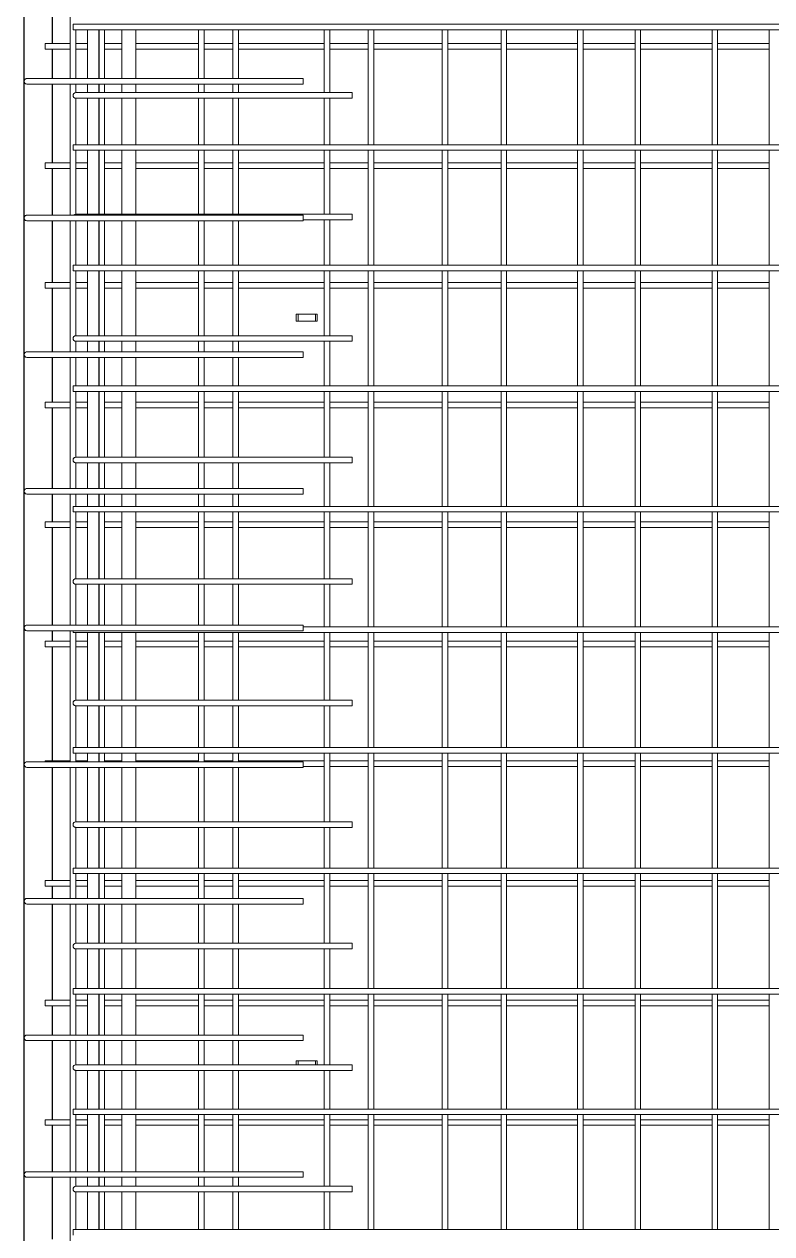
# Model space of a CAD drawing. Header units: millimetres. Extents: x 12965 to 23528, y -2876 to 5874.
# Drawn here: x 16135 to 17206, y 382 to 2115 of the extents above; entities that cross this region are included whole.
import ezdxf

# ---------------------------------------------------------------- set-up
doc = ezdxf.new("R2010")
doc.units = ezdxf.units.MM
for name, color, linetype, lineweight in [('A-GENM', 13, 'Continuous', 18), ('A-WALL', 113, 'Continuous', 25), ('S-RBAR', 171, 'Continuous', 18)]:
    doc.layers.add(name, color=color, linetype=linetype, lineweight=lineweight)

# ---------------------------------------------------------------- blocks, each defined once
blk = doc.blocks.new('RR spread anchor face based - RR-SA-2_5-200-V2-Elevation Front 1')
at = {"layer": 'A-GENM'}
for p, q in [((16524.6, 630), (16527.1, 630)), ((16524.6, 624.4), (16524.6, 630)), ((16527.1, 630), (16552.1, 630)), ((16527.1, 630), (16527.1, 624.4)), ((16552.1, 630), (16554.6, 630)), ((16552.1, 630), (16552.1, 624.4)), ((16554.6, 630), (16554.6, 624.4))]:
    blk.add_line(p, q, dxfattribs=at)
blk = doc.blocks.new('RR spread anchor face based - RR-SA-2_5-200-V3-Elevation Front 1')
at = {"layer": 'A-GENM'}
for p, q in [((16524.6, 1700), (16527.1, 1700)), ((16524.6, 1690), (16524.6, 1700)), ((16527.1, 1700), (16552.1, 1700)), ((16527.1, 1700), (16527.1, 1690)), ((16552.1, 1700), (16554.6, 1700)), ((16552.1, 1700), (16552.1, 1690)), ((16554.6, 1700), (16554.6, 1690)), ((16527.1, 1690), (16524.6, 1690)), ((16552.1, 1690), (16527.1, 1690)), ((16554.6, 1690), (16552.1, 1690))]:
    blk.add_line(p, q, dxfattribs=at)

msp = doc.modelspace()

# ---------------------------------------------------------------- linework, layer by layer
at = {"layer": 'A-WALL'}
for p, q in [((16134.6, -1395), (16134.6, 3060)), ((16174.6, 2225.4), (16174.6, 2088.1)), ((16174.6, 2079.9), (16174.6, 2037.6)), ((16174.6, 2029.6), (16174.6, 1916.6)), ((16174.6, 1908.6), (16174.6, 1841.8)), ((16174.6, 1833.8), (16174.6, 1745.2)), ((16174.6, 1737.2), (16174.6, 1646)), ((16174.6, 1638), (16174.6, 1573.9)), ((16174.6, 1565.9), (16174.6, 1450.2)), ((16174.6, 1442.2), (16174.6, 1402.5)), ((16174.6, 1394.5), (16174.6, 1254.4)), ((16174.6, 1246.4), (16174.6, 1231.2)), ((16174.6, 1223.2), (16174.6, 1059.8)), ((16174.6, 1050.6), (16174.6, 888.5)), ((16174.6, 880.5), (16174.6, 862.8)), ((16174.6, 854.8), (16174.6, 717.1)), ((16174.6, 709.1), (16174.6, 667)), ((16174.6, 659), (16174.6, 545.8)), ((16174.6, 537.8), (16174.6, 471.2)), ((16174.6, 463.2), (16174.6, 374.4))]:
    msp.add_line(p, q, dxfattribs=at)
at = {"layer": 'S-RBAR'}
for p, q in [((16200.6, 2037.6), (16200.6, 2225.4)), ((16204.6, 2115.5), (18220.1, 2115.5)), ((16204.6, 2107.5), (16204.6, 2115.5)), ((16204.6, 2107.5), (18220.1, 2107.5)), ((16208.6, 2037.6), (16208.6, 2107.5)), ((16225.6, 2037.6), (16225.6, 2107.5)), ((16241.6, 2037.6), (16241.6, 2107.5)), ((16241.9, 2037.6), (16241.9, 2107.5)), ((16249.9, 2037.6), (16249.9, 2107.5)), ((16274.6, 2037.6), (16274.6, 2107.5)), ((16294.6, 2037.6), (16294.6, 2107.5)), ((16384.6, 2037.6), (16384.6, 2107.5)), ((16392.6, 2037.6), (16392.6, 2107.5)), ((16433.9, 2037.6), (16433.9, 2107.5)), ((16441.9, 2037.6), (16441.9, 2107.5)), ((16564.8, 2017.4), (16564.8, 2107.5)), ((16572.8, 2017.4), (16572.8, 2107.5)), ((16627.6, 1942.8), (16627.6, 2107.5)), ((16635.6, 1942.8), (16635.6, 2107.5)), ((16733.8, 1942.8), (16733.8, 2107.5)), ((16741.8, 1942.8), (16741.8, 2107.5)), ((16818.1, 1942.8), (16818.1, 2107.5)), ((16826.1, 1942.8), (16826.1, 2107.5)), ((16927.8, 1942.8), (16927.8, 2107.5)), ((16935.8, 1942.8), (16935.8, 2107.5)), ((17010.1, 1942.8), (17010.1, 2107.5)), ((17018.1, 1942.8), (17018.1, 2107.5)), ((17120.5, 1942.8), (17120.5, 2107.5)), ((17128.5, 1942.8), (17128.5, 2107.5)), ((17202.2, 1942.8), (17202.2, 2107.5)), ((16164.6, 2087.9), (16200.6, 2087.9)), ((16164.6, 2079.9), (16164.6, 2087.9)), ((16164.6, 2079.9), (16200.6, 2079.9)), ((16208.6, 2087.9), (16225.6, 2087.9)), ((16208.6, 2079.9), (16225.6, 2079.9)), ((16249.9, 2087.9), (16274.6, 2087.9)), ((16249.9, 2079.9), (16274.6, 2079.9)), ((16294.6, 2087.9), (16384.6, 2087.9)), ((16294.6, 2079.9), (16384.6, 2079.9)), ((16392.6, 2087.9), (16433.9, 2087.9)), ((16392.6, 2079.9), (16433.9, 2079.9)), ((16441.9, 2087.9), (16564.8, 2087.9)), ((16441.9, 2079.9), (16564.8, 2079.9)), ((16572.8, 2087.9), (16627.6, 2087.9)), ((16572.8, 2079.9), (16627.6, 2079.9)), ((16635.6, 2087.9), (16733.8, 2087.9)), ((16635.6, 2079.9), (16733.8, 2079.9)), ((16741.8, 2087.9), (16818.1, 2087.9)), ((16741.8, 2079.9), (16818.1, 2079.9)), ((16826.1, 2087.9), (16927.8, 2087.9)), ((16826.1, 2079.9), (16927.8, 2079.9)), ((16935.8, 2087.9), (17010.1, 2087.9)), ((16935.8, 2079.9), (17010.1, 2079.9)), ((17018.1, 2087.9), (17120.5, 2087.9)), ((17018.1, 2079.9), (17120.5, 2079.9)), ((17128.5, 2087.9), (17202.2, 2087.9)), ((17128.5, 2079.9), (17202.2, 2079.9)), ((16138.6, 2037.6), (16158.6, 2037.6)), ((16138.6, 2029.6), (16158.6, 2029.6)), ((16534.6, 2037.6), (16158.6, 2037.6)), ((16534.6, 2029.6), (16158.6, 2029.6)), ((16200.6, 1841.8), (16200.6, 2029.6)), ((16208.6, 2017.4), (16208.6, 2029.6)), ((16225.6, 2017.4), (16225.6, 2029.6)), ((16241.6, 2017.4), (16241.6, 2029.6)), ((16241.9, 2017.4), (16241.9, 2029.6)), ((16249.9, 2017.4), (16249.9, 2029.6)), ((16274.6, 2017.4), (16274.6, 2029.6)), ((16294.6, 2017.4), (16294.6, 2029.6)), ((16384.6, 2017.4), (16384.6, 2029.6)), ((16392.6, 2017.4), (16392.6, 2029.6)), ((16433.9, 2017.4), (16433.9, 2029.6)), ((16441.9, 2017.4), (16441.9, 2029.6)), ((16534.6, 2037.6), (16534.6, 2029.6)), ((16244.6, 2017.4), (16208.6, 2017.4)), ((16244.6, 2017.4), (16604.6, 2017.4)), ((16604.6, 2009.4), (16604.6, 2017.4)), ((16208.6, 1942.8), (16208.6, 2009.4)), ((16244.6, 2009.4), (16208.6, 2009.4)), ((16225.6, 1942.8), (16225.6, 2009.4)), ((16241.6, 1942.8), (16241.6, 2009.4)), ((16241.9, 1942.8), (16241.9, 2009.4)), ((16244.6, 2009.4), (16604.6, 2009.4)), ((16249.9, 1942.8), (16249.9, 2009.4)), ((16274.6, 1942.8), (16274.6, 2009.4)), ((16294.6, 1942.8), (16294.6, 2009.4)), ((16384.6, 1942.8), (16384.6, 2009.4)), ((16392.6, 1942.8), (16392.6, 2009.4)), ((16433.9, 1942.8), (16433.9, 2009.4)), ((16441.9, 1942.8), (16441.9, 2009.4)), ((16564.8, 1942.8), (16564.8, 2009.4)), ((16572.8, 1942.8), (16572.8, 2009.4)), ((16204.6, 1942.8), (18220.1, 1942.8)), ((16204.6, 1934.8), (16204.6, 1942.8)), ((16204.6, 1934.8), (18220.1, 1934.8)), ((16208.6, 1843.3), (16208.6, 1934.8)), ((16225.6, 1843.3), (16225.6, 1934.8)), ((16241.6, 1843.3), (16241.6, 1934.8)), ((16241.9, 1843.3), (16241.9, 1934.8)), ((16249.9, 1843.3), (16249.9, 1934.8)), ((16274.6, 1843.3), (16274.6, 1934.8)), ((16294.6, 1843.3), (16294.6, 1934.8)), ((16384.6, 1843.3), (16384.6, 1934.8)), ((16392.6, 1843.3), (16392.6, 1934.8)), ((16433.9, 1843.3), (16433.9, 1934.8)), ((16441.9, 1843.3), (16441.9, 1934.8)), ((16564.8, 1843.3), (16564.8, 1934.8)), ((16572.8, 1843.3), (16572.8, 1934.8)), ((16627.6, 1770), (16627.6, 1934.8)), ((16635.6, 1770), (16635.6, 1934.8)), ((16733.8, 1770), (16733.8, 1934.8)), ((16741.8, 1770), (16741.8, 1934.8)), ((16818.1, 1770), (16818.1, 1934.8)), ((16826.1, 1770), (16826.1, 1934.8)), ((16927.8, 1770), (16927.8, 1934.8)), ((16935.8, 1770), (16935.8, 1934.8)), ((17010.1, 1770), (17010.1, 1934.8)), ((17018.1, 1770), (17018.1, 1934.8)), ((17120.5, 1770), (17120.5, 1934.8)), ((17128.5, 1770), (17128.5, 1934.8)), ((17202.2, 1770), (17202.2, 1934.8)), ((16164.6, 1916.6), (16200.6, 1916.6)), ((16164.6, 1908.6), (16164.6, 1916.6)), ((16164.6, 1908.6), (16200.6, 1908.6)), ((16208.6, 1916.6), (16225.6, 1916.6)), ((16208.6, 1908.6), (16225.6, 1908.6)), ((16249.9, 1916.6), (16274.6, 1916.6)), ((16249.9, 1908.6), (16274.6, 1908.6)), ((16294.6, 1916.6), (16384.6, 1916.6)), ((16294.6, 1908.6), (16384.6, 1908.6)), ((16392.6, 1916.6), (16433.9, 1916.6)), ((16392.6, 1908.6), (16433.9, 1908.6)), ((16441.9, 1916.6), (16564.8, 1916.6)), ((16441.9, 1908.6), (16564.8, 1908.6)), ((16572.8, 1916.6), (16627.6, 1916.6)), ((16572.8, 1908.6), (16627.6, 1908.6)), ((16635.6, 1916.6), (16733.8, 1916.6)), ((16635.6, 1908.6), (16733.8, 1908.6)), ((16741.8, 1916.6), (16818.1, 1916.6)), ((16741.8, 1908.6), (16818.1, 1908.6)), ((16826.1, 1916.6), (16927.8, 1916.6)), ((16826.1, 1908.6), (16927.8, 1908.6)), ((16935.8, 1916.6), (17010.1, 1916.6)), ((16935.8, 1908.6), (17010.1, 1908.6)), ((17018.1, 1916.6), (17120.5, 1916.6)), ((17018.1, 1908.6), (17120.5, 1908.6)), ((17128.5, 1916.6), (17202.2, 1916.6)), ((17128.5, 1908.6), (17202.2, 1908.6)), ((16138.6, 1841.8), (16158.6, 1841.8)), ((16534.6, 1841.8), (16158.6, 1841.8)), ((16244.6, 1843.3), (16208.6, 1843.3)), ((16244.6, 1843.3), (16604.6, 1843.3)), ((16534.6, 1841.8), (16534.6, 1833.8)), ((16604.6, 1835.3), (16604.6, 1843.3)), ((16138.6, 1833.8), (16158.6, 1833.8)), ((16534.6, 1833.8), (16158.6, 1833.8)), ((16200.6, 1646), (16200.6, 1833.8)), ((16208.6, 1770), (16208.6, 1833.8)), ((16225.6, 1770), (16225.6, 1833.8)), ((16241.6, 1770), (16241.6, 1833.8)), ((16241.9, 1770), (16241.9, 1833.8)), ((16249.9, 1770), (16249.9, 1833.8)), ((16274.6, 1770), (16274.6, 1833.8)), ((16294.6, 1770), (16294.6, 1833.8)), ((16384.6, 1770), (16384.6, 1833.8)), ((16392.6, 1770), (16392.6, 1833.8)), ((16433.9, 1770), (16433.9, 1833.8)), ((16441.9, 1770), (16441.9, 1833.8)), ((16534.6, 1835.3), (16604.6, 1835.3)), ((16564.8, 1770), (16564.8, 1835.3)), ((16572.8, 1770), (16572.8, 1835.3)), ((16204.6, 1770), (18220.1, 1770)), ((16204.6, 1762), (16204.6, 1770)), ((16204.6, 1762), (18220.1, 1762)), ((16208.6, 1669.1), (16208.6, 1762)), ((16225.6, 1669.1), (16225.6, 1762)), ((16241.6, 1669.1), (16241.6, 1762)), ((16241.9, 1669.1), (16241.9, 1762)), ((16249.9, 1669.1), (16249.9, 1762)), ((16274.6, 1669.1), (16274.6, 1762)), ((16294.6, 1669.1), (16294.6, 1762)), ((16384.6, 1669.1), (16384.6, 1762)), ((16392.6, 1669.1), (16392.6, 1762)), ((16433.9, 1669.1), (16433.9, 1762)), ((16441.9, 1669.1), (16441.9, 1762)), ((16564.8, 1669.1), (16564.8, 1762)), ((16572.8, 1669.1), (16572.8, 1762)), ((16627.6, 1597.3), (16627.6, 1762)), ((16635.6, 1597.3), (16635.6, 1762)), ((16733.8, 1597.3), (16733.8, 1762)), ((16741.8, 1597.3), (16741.8, 1762)), ((16818.1, 1597.3), (16818.1, 1762)), ((16826.1, 1597.3), (16826.1, 1762)), ((16927.8, 1597.3), (16927.8, 1762)), ((16935.8, 1597.3), (16935.8, 1762)), ((17010.1, 1597.3), (17010.1, 1762)), ((17018.1, 1597.3), (17018.1, 1762)), ((17120.5, 1597.3), (17120.5, 1762)), ((17128.5, 1597.3), (17128.5, 1762)), ((17202.2, 1597.3), (17202.2, 1762)), ((16164.6, 1745.2), (16200.6, 1745.2)), ((16164.6, 1737.2), (16164.6, 1745.2)), ((16164.6, 1737.2), (16200.6, 1737.2)), ((16208.6, 1745.2), (16225.6, 1745.2)), ((16208.6, 1737.2), (16225.6, 1737.2)), ((16249.9, 1745.2), (16274.6, 1745.2)), ((16249.9, 1737.2), (16274.6, 1737.2)), ((16294.6, 1745.2), (16384.6, 1745.2)), ((16294.6, 1737.2), (16384.6, 1737.2)), ((16392.6, 1745.2), (16433.9, 1745.2)), ((16392.6, 1737.2), (16433.9, 1737.2)), ((16441.9, 1745.2), (16564.8, 1745.2)), ((16441.9, 1737.2), (16564.8, 1737.2)), ((16572.8, 1745.2), (16627.6, 1745.2)), ((16572.8, 1737.2), (16627.6, 1737.2)), ((16635.6, 1745.2), (16733.8, 1745.2)), ((16635.6, 1737.2), (16733.8, 1737.2)), ((16741.8, 1745.2), (16818.1, 1745.2)), ((16741.8, 1737.2), (16818.1, 1737.2)), ((16826.1, 1745.2), (16927.8, 1745.2)), ((16826.1, 1737.2), (16927.8, 1737.2)), ((16935.8, 1745.2), (17010.1, 1745.2)), ((16935.8, 1737.2), (17010.1, 1737.2)), ((17018.1, 1745.2), (17120.5, 1745.2)), ((17018.1, 1737.2), (17120.5, 1737.2)), ((17128.5, 1745.2), (17202.2, 1745.2)), ((17128.5, 1737.2), (17202.2, 1737.2)), ((16244.6, 1669.1), (16208.6, 1669.1)), ((16244.6, 1669.1), (16604.6, 1669.1)), ((16604.6, 1661.1), (16604.6, 1669.1)), ((16208.6, 1646), (16208.6, 1661.1)), ((16244.6, 1661.1), (16208.6, 1661.1)), ((16225.6, 1646), (16225.6, 1661.1)), ((16241.6, 1646), (16241.6, 1661.1)), ((16241.9, 1646), (16241.9, 1661.1)), ((16244.6, 1661.1), (16604.6, 1661.1)), ((16249.9, 1646), (16249.9, 1661.1)), ((16274.6, 1646), (16274.6, 1661.1)), ((16294.6, 1646), (16294.6, 1661.1)), ((16384.6, 1646), (16384.6, 1661.1)), ((16392.6, 1646), (16392.6, 1661.1)), ((16433.9, 1646), (16433.9, 1661.1)), ((16441.9, 1646), (16441.9, 1661.1)), ((16564.8, 1597.3), (16564.8, 1661.1)), ((16572.8, 1597.3), (16572.8, 1661.1)), ((16138.6, 1646), (16158.6, 1646)), ((16138.6, 1638), (16158.6, 1638)), ((16534.6, 1646), (16158.6, 1646)), ((16534.6, 1638), (16158.6, 1638)), ((16200.6, 1450.2), (16200.6, 1638)), ((16208.6, 1597.3), (16208.6, 1638)), ((16225.6, 1597.3), (16225.6, 1638)), ((16241.6, 1597.3), (16241.6, 1638)), ((16241.9, 1597.3), (16241.9, 1638)), ((16249.9, 1597.3), (16249.9, 1638)), ((16274.6, 1597.3), (16274.6, 1638)), ((16294.6, 1597.3), (16294.6, 1638)), ((16384.6, 1597.3), (16384.6, 1638)), ((16392.6, 1597.3), (16392.6, 1638)), ((16433.9, 1597.3), (16433.9, 1638)), ((16441.9, 1597.3), (16441.9, 1638)), ((16534.6, 1646), (16534.6, 1638)), ((16204.6, 1597.3), (18220.1, 1597.3)), ((16204.6, 1589.3), (16204.6, 1597.3)), ((16204.6, 1589.3), (18220.1, 1589.3)), ((16208.6, 1495), (16208.6, 1589.3)), ((16225.6, 1495), (16225.6, 1589.3)), ((16241.6, 1495), (16241.6, 1589.3)), ((16241.9, 1495), (16241.9, 1589.3)), ((16249.9, 1495), (16249.9, 1589.3)), ((16274.6, 1495), (16274.6, 1589.3)), ((16294.6, 1495), (16294.6, 1589.3)), ((16384.6, 1495), (16384.6, 1589.3)), ((16392.6, 1495), (16392.6, 1589.3)), ((16433.9, 1495), (16433.9, 1589.3)), ((16441.9, 1495), (16441.9, 1589.3)), ((16564.8, 1495), (16564.8, 1589.3)), ((16572.8, 1495), (16572.8, 1589.3)), ((16627.6, 1424.6), (16627.6, 1589.3)), ((16635.6, 1424.6), (16635.6, 1589.3)), ((16733.8, 1424.6), (16733.8, 1589.3)), ((16741.8, 1424.6), (16741.8, 1589.3)), ((16818.1, 1424.6), (16818.1, 1589.3)), ((16826.1, 1424.6), (16826.1, 1589.3)), ((16927.8, 1424.6), (16927.8, 1589.3)), ((16935.8, 1424.6), (16935.8, 1589.3)), ((17010.1, 1424.6), (17010.1, 1589.3)), ((17018.1, 1424.6), (17018.1, 1589.3)), ((17120.5, 1424.6), (17120.5, 1589.3)), ((17128.5, 1424.6), (17128.5, 1589.3)), ((17202.2, 1424.6), (17202.2, 1589.3)), ((16164.6, 1573.9), (16200.6, 1573.9)), ((16164.6, 1565.9), (16164.6, 1573.9)), ((16164.6, 1565.9), (16200.6, 1565.9)), ((16208.6, 1573.9), (16225.6, 1573.9)), ((16208.6, 1565.9), (16225.6, 1565.9)), ((16249.9, 1573.9), (16274.6, 1573.9)), ((16249.9, 1565.9), (16274.6, 1565.9)), ((16294.6, 1573.9), (16384.6, 1573.9)), ((16294.6, 1565.9), (16384.6, 1565.9)), ((16392.6, 1573.9), (16433.9, 1573.9)), ((16392.6, 1565.9), (16433.9, 1565.9)), ((16441.9, 1573.9), (16564.8, 1573.9)), ((16441.9, 1565.9), (16564.8, 1565.9)), ((16572.8, 1573.9), (16627.6, 1573.9)), ((16572.8, 1565.9), (16627.6, 1565.9)), ((16635.6, 1573.9), (16733.8, 1573.9)), ((16635.6, 1565.9), (16733.8, 1565.9)), ((16741.8, 1573.9), (16818.1, 1573.9)), ((16741.8, 1565.9), (16818.1, 1565.9)), ((16826.1, 1573.9), (16927.8, 1573.9)), ((16826.1, 1565.9), (16927.8, 1565.9)), ((16935.8, 1573.9), (17010.1, 1573.9)), ((16935.8, 1565.9), (17010.1, 1565.9)), ((17018.1, 1573.9), (17120.5, 1573.9)), ((17018.1, 1565.9), (17120.5, 1565.9)), ((17128.5, 1573.9), (17202.2, 1573.9)), ((17128.5, 1565.9), (17202.2, 1565.9)), ((16244.6, 1495), (16208.6, 1495)), ((16244.6, 1495), (16604.6, 1495)), ((16604.6, 1487), (16604.6, 1495)), ((16208.6, 1450.2), (16208.6, 1487)), ((16244.6, 1487), (16208.6, 1487)), ((16225.6, 1450.2), (16225.6, 1487)), ((16241.6, 1450.2), (16241.6, 1487)), ((16241.9, 1450.2), (16241.9, 1487)), ((16244.6, 1487), (16604.6, 1487)), ((16249.9, 1450.2), (16249.9, 1487)), ((16274.6, 1450.2), (16274.6, 1487)), ((16294.6, 1450.2), (16294.6, 1487)), ((16384.6, 1450.2), (16384.6, 1487)), ((16392.6, 1450.2), (16392.6, 1487)), ((16433.9, 1450.2), (16433.9, 1487)), ((16441.9, 1450.2), (16441.9, 1487)), ((16564.8, 1424.6), (16564.8, 1487)), ((16572.8, 1424.6), (16572.8, 1487)), ((16138.6, 1450.2), (16158.6, 1450.2)), ((16138.6, 1442.2), (16158.6, 1442.2)), ((16534.6, 1450.2), (16158.6, 1450.2)), ((16534.6, 1442.2), (16158.6, 1442.2)), ((16200.6, 1254.4), (16200.6, 1442.2)), ((16208.6, 1424.6), (16208.6, 1442.2)), ((16225.6, 1424.6), (16225.6, 1442.2)), ((16241.6, 1424.6), (16241.6, 1442.2)), ((16241.9, 1424.6), (16241.9, 1442.2)), ((16249.9, 1424.6), (16249.9, 1442.2)), ((16274.6, 1424.6), (16274.6, 1442.2)), ((16294.6, 1424.6), (16294.6, 1442.2)), ((16384.6, 1424.6), (16384.6, 1442.2)), ((16392.6, 1424.6), (16392.6, 1442.2)), ((16433.9, 1424.6), (16433.9, 1442.2)), ((16441.9, 1424.6), (16441.9, 1442.2)), ((16534.6, 1450.2), (16534.6, 1442.2)), ((16204.6, 1424.6), (18220.1, 1424.6)), ((16204.6, 1416.6), (16204.6, 1424.6)), ((16204.6, 1416.6), (18220.1, 1416.6)), ((16208.6, 1320.9), (16208.6, 1416.6)), ((16225.6, 1320.9), (16225.6, 1416.6)), ((16241.6, 1320.9), (16241.6, 1416.6)), ((16241.9, 1320.9), (16241.9, 1416.6)), ((16249.9, 1320.9), (16249.9, 1416.6)), ((16274.6, 1320.9), (16274.6, 1416.6)), ((16294.6, 1320.9), (16294.6, 1416.6)), ((16384.6, 1320.9), (16384.6, 1416.6)), ((16392.6, 1320.9), (16392.6, 1416.6)), ((16433.9, 1320.9), (16433.9, 1416.6)), ((16441.9, 1320.9), (16441.9, 1416.6)), ((16564.8, 1320.9), (16564.8, 1416.6)), ((16572.8, 1320.9), (16572.8, 1416.6)), ((16627.6, 1251.9), (16627.6, 1416.6)), ((16635.6, 1251.9), (16635.6, 1416.6)), ((16733.8, 1251.9), (16733.8, 1416.6)), ((16741.8, 1251.9), (16741.8, 1416.6)), ((16818.1, 1251.9), (16818.1, 1416.6)), ((16826.1, 1251.9), (16826.1, 1416.6)), ((16927.8, 1251.9), (16927.8, 1416.6)), ((16935.8, 1251.9), (16935.8, 1416.6)), ((17010.1, 1251.9), (17010.1, 1416.6)), ((17018.1, 1251.9), (17018.1, 1416.6)), ((17120.5, 1251.9), (17120.5, 1416.6)), ((17128.5, 1251.9), (17128.5, 1416.6)), ((17202.2, 1251.9), (17202.2, 1416.6)), ((16164.6, 1402.5), (16200.6, 1402.5)), ((16164.6, 1394.5), (16164.6, 1402.5)), ((16164.6, 1394.5), (16200.6, 1394.5)), ((16208.6, 1402.5), (16225.6, 1402.5)), ((16208.6, 1394.5), (16225.6, 1394.5)), ((16249.9, 1402.5), (16274.6, 1402.5)), ((16249.9, 1394.5), (16274.6, 1394.5)), ((16294.6, 1402.5), (16384.6, 1402.5)), ((16294.6, 1394.5), (16384.6, 1394.5)), ((16392.6, 1402.5), (16433.9, 1402.5)), ((16392.6, 1394.5), (16433.9, 1394.5)), ((16441.9, 1402.5), (16564.8, 1402.5)), ((16441.9, 1394.5), (16564.8, 1394.5)), ((16572.8, 1402.5), (16627.6, 1402.5)), ((16572.8, 1394.5), (16627.6, 1394.5)), ((16635.6, 1402.5), (16733.8, 1402.5)), ((16635.6, 1394.5), (16733.8, 1394.5)), ((16741.8, 1402.5), (16818.1, 1402.5)), ((16741.8, 1394.5), (16818.1, 1394.5)), ((16826.1, 1402.5), (16927.8, 1402.5)), ((16826.1, 1394.5), (16927.8, 1394.5)), ((16935.8, 1402.5), (17010.1, 1402.5)), ((16935.8, 1394.5), (17010.1, 1394.5)), ((17018.1, 1402.5), (17120.5, 1402.5)), ((17018.1, 1394.5), (17120.5, 1394.5)), ((17128.5, 1402.5), (17202.2, 1402.5)), ((17128.5, 1394.5), (17202.2, 1394.5)), ((16244.6, 1320.9), (16208.6, 1320.9)), ((16244.6, 1320.9), (16604.6, 1320.9)), ((16604.6, 1312.9), (16604.6, 1320.9)), ((16208.6, 1254.4), (16208.6, 1312.9)), ((16244.6, 1312.9), (16208.6, 1312.9)), ((16225.6, 1254.4), (16225.6, 1312.9)), ((16241.6, 1254.4), (16241.6, 1312.9)), ((16241.9, 1254.4), (16241.9, 1312.9)), ((16244.6, 1312.9), (16604.6, 1312.9)), ((16249.9, 1254.4), (16249.9, 1312.9)), ((16274.6, 1254.4), (16274.6, 1312.9)), ((16294.6, 1254.4), (16294.6, 1312.9)), ((16384.6, 1254.4), (16384.6, 1312.9)), ((16392.6, 1254.4), (16392.6, 1312.9)), ((16433.9, 1254.4), (16433.9, 1312.9)), ((16441.9, 1254.4), (16441.9, 1312.9)), ((16564.8, 1251.9), (16564.8, 1312.9)), ((16572.8, 1251.9), (16572.8, 1312.9)), ((16138.6, 1254.4), (16158.6, 1254.4)), ((16534.6, 1254.4), (16158.6, 1254.4)), ((16534.6, 1254.4), (16534.6, 1246.4)), ((16534.6, 1251.9), (17890.1, 1251.9)), ((16138.6, 1246.4), (16158.6, 1246.4)), ((16534.6, 1246.4), (16158.6, 1246.4)), ((16164.6, 1231.2), (16200.6, 1231.2)), ((16164.6, 1223.2), (16164.6, 1231.2)), ((16200.6, 1058.6), (16200.6, 1246.4)), ((16204.6, 1243.9), (16204.6, 1246.4)), ((16204.6, 1243.9), (18220.1, 1243.9)), ((16208.6, 1146.8), (16208.6, 1243.9)), ((16208.6, 1231.2), (16225.6, 1231.2)), ((16225.6, 1146.8), (16225.6, 1243.9)), ((16241.6, 1146.8), (16241.6, 1243.9)), ((16241.9, 1146.8), (16241.9, 1243.9)), ((16249.9, 1146.8), (16249.9, 1243.9)), ((16249.9, 1231.2), (16274.6, 1231.2)), ((16274.6, 1146.8), (16274.6, 1243.9)), ((16294.6, 1146.8), (16294.6, 1243.9)), ((16294.6, 1231.2), (16384.6, 1231.2)), ((16384.6, 1146.8), (16384.6, 1243.9)), ((16392.6, 1146.8), (16392.6, 1243.9)), ((16392.6, 1231.2), (16433.9, 1231.2)), ((16433.9, 1146.8), (16433.9, 1243.9)), ((16441.9, 1146.8), (16441.9, 1243.9)), ((16441.9, 1231.2), (16564.8, 1231.2)), ((16564.8, 1146.8), (16564.8, 1243.9)), ((16572.8, 1146.8), (16572.8, 1243.9)), ((16572.8, 1231.2), (16627.6, 1231.2)), ((16627.6, 1079.1), (16627.6, 1243.9)), ((16635.6, 1079.1), (16635.6, 1243.9)), ((16635.6, 1231.2), (16733.8, 1231.2)), ((16733.8, 1079.1), (16733.8, 1243.9)), ((16741.8, 1079.1), (16741.8, 1243.9)), ((16741.8, 1231.2), (16818.1, 1231.2)), ((16818.1, 1079.1), (16818.1, 1243.9)), ((16826.1, 1079.1), (16826.1, 1243.9)), ((16826.1, 1231.2), (16927.8, 1231.2)), ((16927.8, 1079.1), (16927.8, 1243.9)), ((16935.8, 1079.1), (16935.8, 1243.9)), ((16935.8, 1231.2), (17010.1, 1231.2)), ((17010.1, 1079.1), (17010.1, 1243.9)), ((17018.1, 1079.1), (17018.1, 1243.9)), ((17018.1, 1231.2), (17120.5, 1231.2)), ((17120.5, 1079.1), (17120.5, 1243.9)), ((17128.5, 1079.1), (17128.5, 1243.9)), ((17128.5, 1231.2), (17202.2, 1231.2)), ((17202.2, 1079.1), (17202.2, 1243.9)), ((16164.6, 1223.2), (16200.6, 1223.2)), ((16208.6, 1223.2), (16225.6, 1223.2)), ((16249.9, 1223.2), (16274.6, 1223.2)), ((16294.6, 1223.2), (16384.6, 1223.2)), ((16392.6, 1223.2), (16433.9, 1223.2)), ((16441.9, 1223.2), (16564.8, 1223.2)), ((16572.8, 1223.2), (16627.6, 1223.2)), ((16635.6, 1223.2), (16733.8, 1223.2)), ((16741.8, 1223.2), (16818.1, 1223.2)), ((16826.1, 1223.2), (16927.8, 1223.2)), ((16935.8, 1223.2), (17010.1, 1223.2)), ((17018.1, 1223.2), (17120.5, 1223.2)), ((17128.5, 1223.2), (17202.2, 1223.2)), ((16244.6, 1146.8), (16208.6, 1146.8)), ((16244.6, 1146.8), (16604.6, 1146.8)), ((16604.6, 1138.8), (16604.6, 1146.8)), ((16208.6, 1079.1), (16208.6, 1138.8)), ((16244.6, 1138.8), (16208.6, 1138.8)), ((16225.6, 1079.1), (16225.6, 1138.8)), ((16241.6, 1079.1), (16241.6, 1138.8)), ((16241.9, 1079.1), (16241.9, 1138.8)), ((16244.6, 1138.8), (16604.6, 1138.8)), ((16249.9, 1079.1), (16249.9, 1138.8)), ((16274.6, 1079.1), (16274.6, 1138.8)), ((16294.6, 1079.1), (16294.6, 1138.8)), ((16384.6, 1079.1), (16384.6, 1138.8)), ((16392.6, 1079.1), (16392.6, 1138.8)), ((16433.9, 1079.1), (16433.9, 1138.8)), ((16441.9, 1079.1), (16441.9, 1138.8)), ((16564.8, 1079.1), (16564.8, 1138.8)), ((16572.8, 1079.1), (16572.8, 1138.8)), ((16204.6, 1079.1), (17424.6, 1079.1)), ((16204.6, 1071.1), (16204.6, 1079.1)), ((16138.6, 1058.6), (16158.6, 1058.6)), ((16534.6, 1058.6), (16158.6, 1058.6)), ((16164.6, 1059.8), (16200.6, 1059.8)), ((16164.6, 1058.6), (16164.6, 1059.8)), ((16204.6, 1071.1), (17424.6, 1071.1)), ((16208.6, 1058.6), (16208.6, 1071.1)), ((16208.6, 1059.8), (16225.6, 1059.8)), ((16225.6, 1058.6), (16225.6, 1071.1)), ((16241.6, 1058.6), (16241.6, 1071.1)), ((16241.9, 1058.6), (16241.9, 1071.1)), ((16249.9, 1058.6), (16249.9, 1071.1)), ((16249.9, 1059.8), (16274.6, 1059.8)), ((16274.6, 1058.6), (16274.6, 1071.1)), ((16294.6, 1058.6), (16294.6, 1071.1)), ((16294.6, 1059.8), (16384.6, 1059.8)), ((16384.6, 1058.6), (16384.6, 1071.1)), ((16392.6, 1058.6), (16392.6, 1071.1)), ((16392.6, 1059.8), (16433.9, 1059.8)), ((16433.9, 1058.6), (16433.9, 1071.1)), ((16441.9, 1058.6), (16441.9, 1071.1)), ((16441.9, 1059.8), (16564.8, 1059.8)), ((16534.6, 1058.6), (16534.6, 1050.6)), ((16564.8, 972.6), (16564.8, 1071.1)), ((16572.8, 972.6), (16572.8, 1071.1)), ((16572.8, 1059.8), (16627.6, 1059.8)), ((16627.6, 906.4), (16627.6, 1071.1)), ((16635.6, 906.4), (16635.6, 1071.1)), ((16635.6, 1059.8), (16733.8, 1059.8)), ((16733.8, 906.4), (16733.8, 1071.1)), ((16741.8, 906.4), (16741.8, 1071.1)), ((16741.8, 1059.8), (16818.1, 1059.8)), ((16818.1, 906.4), (16818.1, 1071.1)), ((16826.1, 906.4), (16826.1, 1071.1)), ((16826.1, 1059.8), (16927.8, 1059.8)), ((16927.8, 906.4), (16927.8, 1071.1)), ((16935.8, 906.4), (16935.8, 1071.1)), ((16935.8, 1059.8), (17010.1, 1059.8)), ((17010.1, 906.4), (17010.1, 1071.1)), ((17018.1, 906.4), (17018.1, 1071.1)), ((17018.1, 1059.8), (17120.5, 1059.8)), ((17120.5, 906.4), (17120.5, 1071.1)), ((17128.5, 906.4), (17128.5, 1071.1)), ((17128.5, 1059.8), (17202.2, 1059.8)), ((17202.2, 906.4), (17202.2, 1071.1)), ((16138.6, 1050.6), (16158.6, 1050.6)), ((16534.6, 1050.6), (16158.6, 1050.6)), ((16200.6, 862.8), (16200.6, 1050.6)), ((16208.6, 972.6), (16208.6, 1050.6)), ((16225.6, 972.6), (16225.6, 1050.6)), ((16241.6, 972.6), (16241.6, 1050.6)), ((16241.9, 972.6), (16241.9, 1050.6)), ((16249.9, 972.6), (16249.9, 1050.6)), ((16274.6, 972.6), (16274.6, 1050.6)), ((16294.6, 972.6), (16294.6, 1050.6)), ((16384.6, 972.6), (16384.6, 1050.6)), ((16392.6, 972.6), (16392.6, 1050.6)), ((16433.9, 972.6), (16433.9, 1050.6)), ((16441.9, 972.6), (16441.9, 1050.6)), ((16534.6, 1051.8), (16564.8, 1051.8)), ((16572.8, 1051.8), (16627.6, 1051.8)), ((16635.6, 1051.8), (16733.8, 1051.8)), ((16741.8, 1051.8), (16818.1, 1051.8)), ((16826.1, 1051.8), (16927.8, 1051.8)), ((16935.8, 1051.8), (17010.1, 1051.8)), ((17018.1, 1051.8), (17120.5, 1051.8)), ((17128.5, 1051.8), (17202.2, 1051.8)), ((16244.6, 972.6), (16208.6, 972.6)), ((16244.6, 972.6), (16604.6, 972.6)), ((16604.6, 964.6), (16604.6, 972.6)), ((16208.6, 906.4), (16208.6, 964.6)), ((16244.6, 964.6), (16208.6, 964.6)), ((16225.6, 906.4), (16225.6, 964.6)), ((16241.6, 906.4), (16241.6, 964.6)), ((16241.9, 906.4), (16241.9, 964.6)), ((16244.6, 964.6), (16604.6, 964.6)), ((16249.9, 906.4), (16249.9, 964.6)), ((16274.6, 906.4), (16274.6, 964.6)), ((16294.6, 906.4), (16294.6, 964.6)), ((16384.6, 906.4), (16384.6, 964.6)), ((16392.6, 906.4), (16392.6, 964.6)), ((16433.9, 906.4), (16433.9, 964.6)), ((16441.9, 906.4), (16441.9, 964.6)), ((16564.8, 906.4), (16564.8, 964.6)), ((16572.8, 906.4), (16572.8, 964.6)), ((16204.6, 906.4), (17389.6, 906.4)), ((16204.6, 898.4), (16204.6, 906.4)), ((16164.6, 888.5), (16200.6, 888.5)), ((16164.6, 880.5), (16164.6, 888.5)), ((16204.6, 898.4), (17389.6, 898.4)), ((16208.6, 862.8), (16208.6, 898.4)), ((16208.6, 888.5), (16225.6, 888.5)), ((16225.6, 862.8), (16225.6, 898.4)), ((16241.6, 862.8), (16241.6, 898.4)), ((16241.9, 862.8), (16241.9, 898.4)), ((16249.9, 862.8), (16249.9, 898.4)), ((16249.9, 888.5), (16274.6, 888.5)), ((16274.6, 862.8), (16274.6, 898.4)), ((16294.6, 862.8), (16294.6, 898.4)), ((16294.6, 888.5), (16384.6, 888.5)), ((16384.6, 862.8), (16384.6, 898.4)), ((16392.6, 862.8), (16392.6, 898.4)), ((16392.6, 888.5), (16433.9, 888.5)), ((16433.9, 862.8), (16433.9, 898.4)), ((16441.9, 862.8), (16441.9, 898.4)), ((16441.9, 888.5), (16564.8, 888.5)), ((16564.8, 798.5), (16564.8, 898.4)), ((16572.8, 798.5), (16572.8, 898.4)), ((16572.8, 888.5), (16627.6, 888.5)), ((16627.6, 733.7), (16627.6, 898.4)), ((16635.6, 733.7), (16635.6, 898.4)), ((16635.6, 888.5), (16733.8, 888.5)), ((16733.8, 733.7), (16733.8, 898.4)), ((16741.8, 733.7), (16741.8, 898.4)), ((16741.8, 888.5), (16818.1, 888.5)), ((16818.1, 733.7), (16818.1, 898.4)), ((16826.1, 733.7), (16826.1, 898.4)), ((16826.1, 888.5), (16927.8, 888.5)), ((16927.8, 733.7), (16927.8, 898.4)), ((16935.8, 733.7), (16935.8, 898.4)), ((16935.8, 888.5), (17010.1, 888.5)), ((17010.1, 733.7), (17010.1, 898.4)), ((17018.1, 733.7), (17018.1, 898.4)), ((17018.1, 888.5), (17120.5, 888.5)), ((17120.5, 733.7), (17120.5, 898.4)), ((17128.5, 733.7), (17128.5, 898.4)), ((17128.5, 888.5), (17202.2, 888.5)), ((17202.2, 733.7), (17202.2, 898.4)), ((16164.6, 880.5), (16200.6, 880.5)), ((16208.6, 880.5), (16225.6, 880.5)), ((16249.9, 880.5), (16274.6, 880.5)), ((16294.6, 880.5), (16384.6, 880.5)), ((16392.6, 880.5), (16433.9, 880.5)), ((16441.9, 880.5), (16564.8, 880.5)), ((16572.8, 880.5), (16627.6, 880.5)), ((16635.6, 880.5), (16733.8, 880.5)), ((16741.8, 880.5), (16818.1, 880.5)), ((16826.1, 880.5), (16927.8, 880.5)), ((16935.8, 880.5), (17010.1, 880.5)), ((17018.1, 880.5), (17120.5, 880.5)), ((17128.5, 880.5), (17202.2, 880.5)), ((16138.6, 862.8), (16158.6, 862.8)), ((16138.6, 854.8), (16158.6, 854.8)), ((16534.6, 862.8), (16158.6, 862.8)), ((16534.6, 854.8), (16158.6, 854.8)), ((16200.6, 667), (16200.6, 854.8)), ((16208.6, 798.5), (16208.6, 854.8)), ((16225.6, 798.5), (16225.6, 854.8)), ((16241.6, 798.5), (16241.6, 854.8)), ((16241.9, 798.5), (16241.9, 854.8)), ((16249.9, 798.5), (16249.9, 854.8)), ((16274.6, 798.5), (16274.6, 854.8)), ((16294.6, 798.5), (16294.6, 854.8)), ((16384.6, 798.5), (16384.6, 854.8)), ((16392.6, 798.5), (16392.6, 854.8)), ((16433.9, 798.5), (16433.9, 854.8)), ((16441.9, 798.5), (16441.9, 854.8)), ((16534.6, 862.8), (16534.6, 854.8)), ((16244.6, 798.5), (16208.6, 798.5)), ((16244.6, 798.5), (16604.6, 798.5)), ((16604.6, 790.5), (16604.6, 798.5)), ((16208.6, 733.7), (16208.6, 790.5)), ((16244.6, 790.5), (16208.6, 790.5)), ((16225.6, 733.7), (16225.6, 790.5)), ((16241.6, 733.7), (16241.6, 790.5)), ((16241.9, 733.7), (16241.9, 790.5)), ((16244.6, 790.5), (16604.6, 790.5)), ((16249.9, 733.7), (16249.9, 790.5)), ((16274.6, 733.7), (16274.6, 790.5)), ((16294.6, 733.7), (16294.6, 790.5)), ((16384.6, 733.7), (16384.6, 790.5)), ((16392.6, 733.7), (16392.6, 790.5)), ((16433.9, 733.7), (16433.9, 790.5)), ((16441.9, 733.7), (16441.9, 790.5)), ((16564.8, 733.7), (16564.8, 790.5)), ((16572.8, 733.7), (16572.8, 790.5)), ((16204.6, 733.7), (17405.8, 733.7)), ((16204.6, 725.7), (16204.6, 733.7)), ((16164.6, 717.1), (16200.6, 717.1)), ((16164.6, 709.1), (16164.6, 717.1)), ((16204.6, 725.7), (17426.2, 725.7)), ((16208.6, 667), (16208.6, 725.7)), ((16208.6, 717.1), (16225.6, 717.1)), ((16225.6, 667), (16225.6, 725.7)), ((16241.6, 667), (16241.6, 725.7)), ((16241.9, 667), (16241.9, 725.7)), ((16249.9, 667), (16249.9, 725.7)), ((16249.9, 717.1), (16274.6, 717.1)), ((16274.6, 667), (16274.6, 725.7)), ((16294.6, 667), (16294.6, 725.7)), ((16294.6, 717.1), (16384.6, 717.1)), ((16384.6, 667), (16384.6, 725.7)), ((16392.6, 667), (16392.6, 725.7)), ((16392.6, 717.1), (16433.9, 717.1)), ((16433.9, 667), (16433.9, 725.7)), ((16441.9, 667), (16441.9, 725.7)), ((16441.9, 717.1), (16564.8, 717.1)), ((16564.8, 624.4), (16564.8, 725.7)), ((16572.8, 624.4), (16572.8, 725.7)), ((16572.8, 717.1), (16627.6, 717.1)), ((16627.6, 561), (16627.6, 725.7)), ((16635.6, 561), (16635.6, 725.7)), ((16635.6, 717.1), (16733.8, 717.1)), ((16733.8, 561), (16733.8, 725.7)), ((16741.8, 561), (16741.8, 725.7)), ((16741.8, 717.1), (16818.1, 717.1)), ((16818.1, 561), (16818.1, 725.7)), ((16826.1, 561), (16826.1, 725.7)), ((16826.1, 717.1), (16927.8, 717.1)), ((16927.8, 561), (16927.8, 725.7)), ((16935.8, 561), (16935.8, 725.7)), ((16935.8, 717.1), (17010.1, 717.1)), ((17010.1, 561), (17010.1, 725.7)), ((17018.1, 561), (17018.1, 725.7)), ((17018.1, 717.1), (17120.5, 717.1)), ((17120.5, 561), (17120.5, 725.7)), ((17128.5, 561), (17128.5, 725.7)), ((17128.5, 717.1), (17202.2, 717.1)), ((17202.2, 561), (17202.2, 725.7)), ((16164.6, 709.1), (16200.6, 709.1)), ((16208.6, 709.1), (16225.6, 709.1)), ((16249.9, 709.1), (16274.6, 709.1)), ((16294.6, 709.1), (16384.6, 709.1)), ((16392.6, 709.1), (16433.9, 709.1)), ((16441.9, 709.1), (16564.8, 709.1)), ((16572.8, 709.1), (16627.6, 709.1)), ((16635.6, 709.1), (16733.8, 709.1)), ((16741.8, 709.1), (16818.1, 709.1)), ((16826.1, 709.1), (16927.8, 709.1)), ((16935.8, 709.1), (17010.1, 709.1)), ((17018.1, 709.1), (17120.5, 709.1)), ((17128.5, 709.1), (17202.2, 709.1)), ((16138.6, 667), (16158.6, 667)), ((16138.6, 659), (16158.6, 659)), ((16534.6, 667), (16158.6, 667)), ((16534.6, 659), (16158.6, 659)), ((16200.6, 471.2), (16200.6, 659)), ((16208.6, 624.4), (16208.6, 659)), ((16225.6, 624.4), (16225.6, 659)), ((16241.6, 624.4), (16241.6, 659)), ((16241.9, 624.4), (16241.9, 659)), ((16249.9, 624.4), (16249.9, 659)), ((16274.6, 624.4), (16274.6, 659)), ((16294.6, 624.4), (16294.6, 659)), ((16384.6, 624.4), (16384.6, 659)), ((16392.6, 624.4), (16392.6, 659)), ((16433.9, 624.4), (16433.9, 659)), ((16441.9, 624.4), (16441.9, 659)), ((16534.6, 667), (16534.6, 659)), ((16244.6, 624.4), (16208.6, 624.4)), ((16244.6, 624.4), (16604.6, 624.4)), ((16604.6, 616.4), (16604.6, 624.4)), ((16208.6, 561), (16208.6, 616.4)), ((16244.6, 616.4), (16208.6, 616.4)), ((16225.6, 561), (16225.6, 616.4)), ((16241.6, 561), (16241.6, 616.4)), ((16241.9, 561), (16241.9, 616.4)), ((16244.6, 616.4), (16604.6, 616.4)), ((16249.9, 561), (16249.9, 616.4)), ((16274.6, 561), (16274.6, 616.4)), ((16294.6, 561), (16294.6, 616.4)), ((16384.6, 561), (16384.6, 616.4)), ((16392.6, 561), (16392.6, 616.4)), ((16433.9, 561), (16433.9, 616.4)), ((16441.9, 561), (16441.9, 616.4)), ((16564.8, 561), (16564.8, 616.4)), ((16572.8, 561), (16572.8, 616.4)), ((16204.6, 561), (17404.8, 561)), ((16204.6, 553), (16204.6, 561)), ((16164.6, 545.8), (16200.6, 545.8)), ((16164.6, 537.8), (16164.6, 545.8)), ((16164.6, 537.8), (16200.6, 537.8)), ((16204.6, 553), (17405.3, 553)), ((16208.6, 471.2), (16208.6, 553)), ((16208.6, 545.8), (16225.6, 545.8)), ((16208.6, 537.8), (16225.6, 537.8)), ((16225.6, 471.2), (16225.6, 553)), ((16241.6, 471.2), (16241.6, 553)), ((16241.9, 471.2), (16241.9, 553)), ((16249.9, 471.2), (16249.9, 553)), ((16249.9, 545.8), (16274.6, 545.8)), ((16249.9, 537.8), (16274.6, 537.8)), ((16274.6, 471.2), (16274.6, 553)), ((16294.6, 471.2), (16294.6, 553)), ((16294.6, 545.8), (16384.6, 545.8)), ((16294.6, 537.8), (16384.6, 537.8)), ((16384.6, 471.2), (16384.6, 553)), ((16392.6, 471.2), (16392.6, 553)), ((16392.6, 545.8), (16433.9, 545.8)), ((16392.6, 537.8), (16433.9, 537.8)), ((16433.9, 471.2), (16433.9, 553)), ((16441.9, 471.2), (16441.9, 553)), ((16441.9, 545.8), (16564.8, 545.8)), ((16441.9, 537.8), (16564.8, 537.8)), ((16564.8, 450.3), (16564.8, 553)), ((16572.8, 450.3), (16572.8, 553)), ((16572.8, 545.8), (16627.6, 545.8)), ((16572.8, 537.8), (16627.6, 537.8)), ((16627.6, 388.2), (16627.6, 553)), ((16635.6, 388.2), (16635.6, 553)), ((16635.6, 545.8), (16733.8, 545.8)), ((16635.6, 537.8), (16733.8, 537.8)), ((16733.8, 388.2), (16733.8, 553)), ((16741.8, 388.2), (16741.8, 553)), ((16741.8, 545.8), (16818.1, 545.8)), ((16741.8, 537.8), (16818.1, 537.8)), ((16818.1, 388.2), (16818.1, 553)), ((16826.1, 388.2), (16826.1, 553)), ((16826.1, 545.8), (16927.8, 545.8)), ((16826.1, 537.8), (16927.8, 537.8)), ((16927.8, 388.2), (16927.8, 553)), ((16935.8, 388.2), (16935.8, 553)), ((16935.8, 545.8), (17010.1, 545.8)), ((16935.8, 537.8), (17010.1, 537.8)), ((17010.1, 388.2), (17010.1, 553)), ((17018.1, 388.2), (17018.1, 553)), ((17018.1, 545.8), (17120.5, 545.8)), ((17018.1, 537.8), (17120.5, 537.8)), ((17120.5, 388.2), (17120.5, 553)), ((17128.5, 388.2), (17128.5, 553)), ((17128.5, 545.8), (17202.2, 545.8)), ((17128.5, 537.8), (17202.2, 537.8)), ((17202.2, 388.2), (17202.2, 553)), ((16138.6, 471.2), (16158.6, 471.2)), ((16534.6, 471.2), (16158.6, 471.2)), ((16534.6, 471.2), (16534.6, 463.2)), ((16138.6, 463.2), (16158.6, 463.2)), ((16534.6, 463.2), (16158.6, 463.2)), ((16200.6, 275.4), (16200.6, 463.2)), ((16208.6, 450.3), (16208.6, 463.2)), ((16225.6, 450.3), (16225.6, 463.2)), ((16241.6, 450.3), (16241.6, 463.2)), ((16241.9, 450.3), (16241.9, 463.2)), ((16249.9, 450.3), (16249.9, 463.2)), ((16274.6, 450.3), (16274.6, 463.2)), ((16294.6, 450.3), (16294.6, 463.2)), ((16384.6, 450.3), (16384.6, 463.2)), ((16392.6, 450.3), (16392.6, 463.2)), ((16433.9, 450.3), (16433.9, 463.2)), ((16441.9, 450.3), (16441.9, 463.2)), ((16244.6, 450.3), (16208.6, 450.3)), ((16208.6, 388.2), (16208.6, 442.3)), ((16244.6, 442.3), (16208.6, 442.3)), ((16225.6, 388.2), (16225.6, 442.3)), ((16241.6, 388.2), (16241.6, 442.3)), ((16241.9, 388.2), (16241.9, 442.3)), ((16244.6, 450.3), (16604.6, 450.3)), ((16244.6, 442.3), (16604.6, 442.3)), ((16249.9, 388.2), (16249.9, 442.3)), ((16274.6, 388.2), (16274.6, 442.3)), ((16294.6, 388.2), (16294.6, 442.3)), ((16384.6, 388.2), (16384.6, 442.3)), ((16392.6, 388.2), (16392.6, 442.3)), ((16433.9, 388.2), (16433.9, 442.3)), ((16441.9, 388.2), (16441.9, 442.3)), ((16564.8, 388.2), (16564.8, 442.3)), ((16572.8, 388.2), (16572.8, 442.3)), ((16604.6, 442.3), (16604.6, 450.3)), ((16204.6, 388.2), (17404.9, 388.2)), ((16204.6, 380.2), (16204.6, 388.2))]:
    msp.add_line(p, q, dxfattribs=at)
for centre, start, end in [((16138.6, 2033.6), 90, 270), ((16138.6, 2033.6), 120, 165), ((16138.6, 2033.6), 195, 240), ((16138.6, 2033.6), 90, 105), ((16208.6, 2013.4), 90, 270), ((16208.6, 2013.4), 120, 165), ((16208.6, 2013.4), 195, 240), ((16208.6, 2013.4), 255, 270), ((16138.6, 1837.8), 90, 270), ((16138.6, 1837.8), 120, 165), ((16138.6, 1837.8), 90, 105), ((16208.6, 1839.3), 90, 135), ((16208.6, 1839.3), 120, 135), ((16138.6, 1837.8), 195, 240), ((16208.6, 1665.1), 90, 270), ((16208.6, 1665.1), 120, 165), ((16208.6, 1665.1), 195, 240), ((16208.6, 1665.1), 255, 270), ((16138.6, 1642), 90, 270), ((16138.6, 1642), 120, 165), ((16138.6, 1642), 195, 240), ((16138.6, 1642), 90, 105), ((16208.6, 1491), 90, 270), ((16208.6, 1491), 120, 165), ((16208.6, 1491), 195, 240), ((16208.6, 1491), 255, 270), ((16138.6, 1446.2), 90, 270), ((16138.6, 1446.2), 120, 165), ((16138.6, 1446.2), 195, 240), ((16138.6, 1446.2), 90, 105), ((16208.6, 1316.9), 90, 270), ((16208.6, 1316.9), 120, 165), ((16208.6, 1316.9), 195, 240), ((16208.6, 1316.9), 255, 270), ((16138.6, 1250.4), 90, 270), ((16138.6, 1250.4), 120, 165), ((16138.6, 1250.4), 195, 240), ((16138.6, 1250.4), 90, 105), ((16208.6, 1142.8), 90, 270), ((16208.6, 1142.8), 120, 165), ((16208.6, 1142.8), 195, 240), ((16208.6, 1142.8), 255, 270), ((16138.6, 1054.6), 90, 270), ((16138.6, 1054.6), 120, 165), ((16138.6, 1054.6), 90, 105), ((16138.6, 1054.6), 195, 240), ((16208.6, 968.6), 90, 270), ((16208.6, 968.6), 120, 165), ((16208.6, 968.6), 195, 240), ((16208.6, 968.6), 255, 270), ((16138.6, 858.8), 90, 270), ((16138.6, 858.8), 120, 165), ((16138.6, 858.8), 195, 240), ((16138.6, 858.8), 90, 105), ((16208.6, 794.5), 90, 270), ((16208.6, 794.5), 120, 165), ((16208.6, 794.5), 195, 240), ((16208.6, 794.5), 255, 270), ((16138.6, 663), 90, 270), ((16138.6, 663), 120, 165), ((16138.6, 663), 195, 240), ((16138.6, 663), 90, 105), ((16208.6, 620.4), 90, 270), ((16208.6, 620.4), 120, 165), ((16208.6, 620.4), 195, 240), ((16208.6, 620.4), 255, 270), ((16138.6, 467.2), 90, 270), ((16138.6, 467.2), 120, 165), ((16138.6, 467.2), 90, 105), ((16138.6, 467.2), 195, 240), ((16208.6, 446.3), 90, 270), ((16208.6, 446.3), 120, 165), ((16208.6, 446.3), 195, 240), ((16208.6, 446.3), 255, 270)]:
    msp.add_arc(centre, 4, start, end, dxfattribs=at)

# ---------------------------------------------------------------- block references
at = {"layer": 'A-GENM'}
for name in ['RR spread anchor face based - RR-SA-2_5-200-V3-Elevation Front 1', 'RR spread anchor face based - RR-SA-2_5-200-V2-Elevation Front 1']:
    msp.add_blockref(name, (0, 0), dxfattribs=at)

doc.saveas('drawing.dxf')
